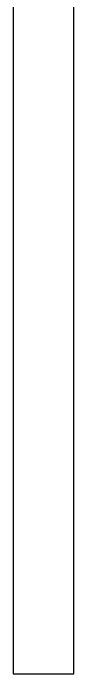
# Model space of a CAD drawing. Header units: millimetres. Extents: x -855187 to 47266, y -116283 to 213088.
# Drawn here: x -547473 to -546685, y 72609 to 81181 of the extents above; entities that cross this region are included whole.
import ezdxf

# ---------------------------------------------------------------- set-up
doc = ezdxf.new("R2010")
doc.units = ezdxf.units.MM
doc.header["$LTSCALE"] = 10
doc.layers.add('_P16_製品', color=4, linetype='Continuous')

# ---------------------------------------------------------------- blocks, each defined once
blk = doc.blocks.new('*U124')
blk.add_line((0, 25), (0, 25))
at = {"layer": '_P16_製品'}
for p, q in [((0, 25), (0, 0)), ((31, 0), (31, 25)), ((0, 0), (31, 0))]:
    blk.add_line(p, q, dxfattribs=at)
blk.add_lwpolyline([(31, 25), (31, 3025), (0, 3025), (0, 25)], dxfattribs=at)

msp = doc.modelspace()

# ---------------------------------------------------------------- block references
at = {"xscale": 25.4, "yscale": 25.4, "zscale": 25.4}
msp.add_blockref('*U124', (-547472.7, 72609.3), dxfattribs=at)

doc.saveas('drawing.dxf')
